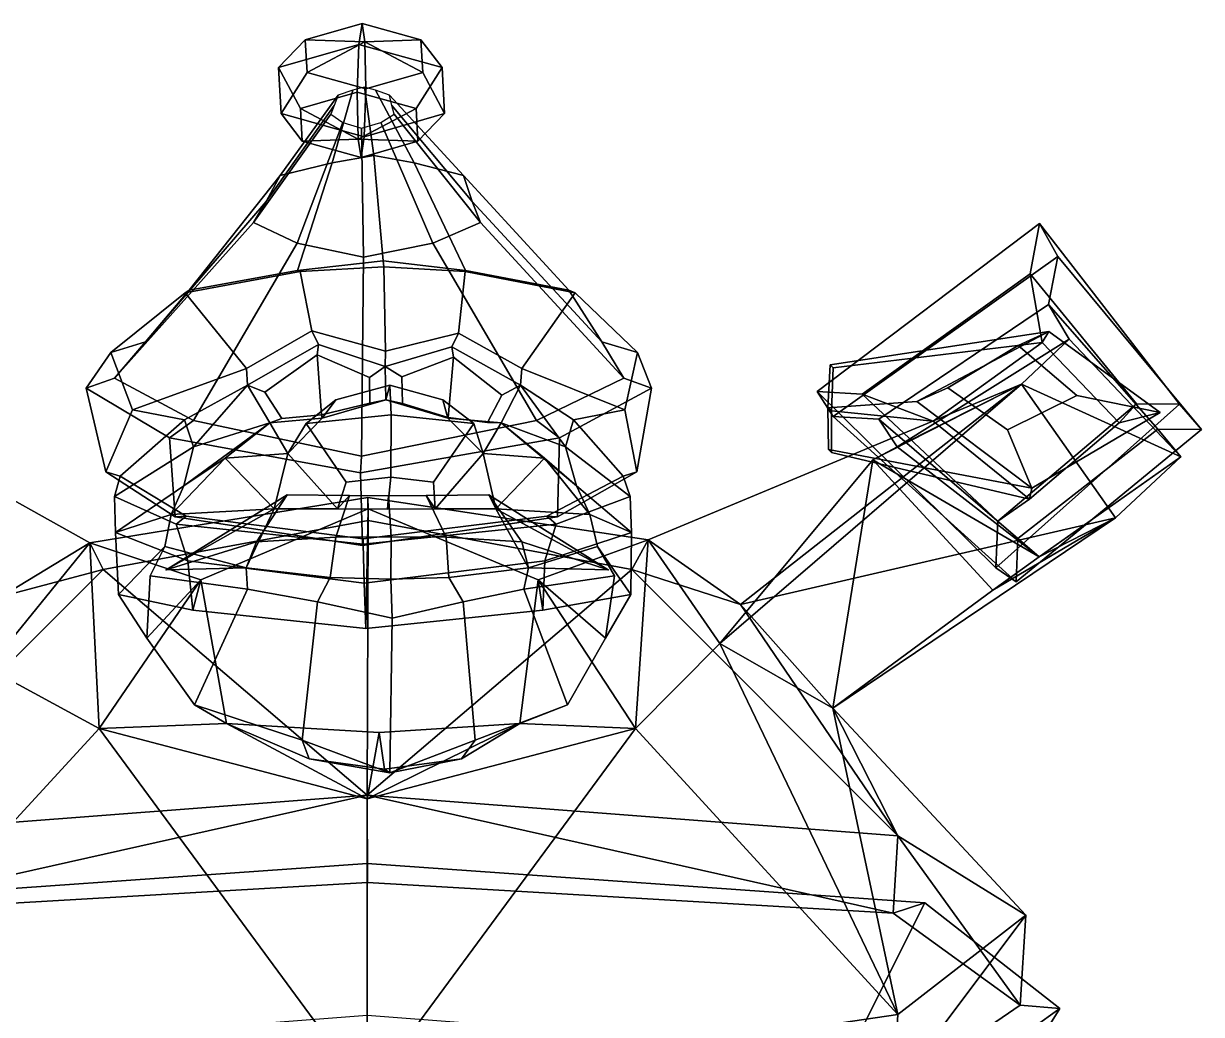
# Model space of a CAD drawing. Extents: x -248 to 216, y -153 to 248.
# Drawn here: x -92.4 to 216, y -11.3 to 248.3 of the extents above; entities that cross this region are included whole.
import ezdxf

# ---------------------------------------------------------------- set-up
doc = ezdxf.new("R2010")
doc.units = 0

msp = doc.modelspace()

# ---------------------------------------------------------------- linework, layer by layer
for p in [(-55.034641, 105.184998, 112.570885), (60.653629, 105.184998, 106.794411)]:
    msp.add_point(p)
for points in [[(-18.65233, 243.979919, -5.648064), (-3.757192, 248.256409, -11.255816), (-4.588819, 242.805359, -27.911287), (-25.653749, 236.757507, -19.980774)], [(-3.011329, 243.428833, 3.682006), (-3.757192, 248.256409, -11.255816), (-18.65233, 243.979919, -5.648064)], [(11.622506, 243.979919, -7.159726), (17.161324, 236.757507, -22.118589), (-4.588819, 242.805359, -27.911287), (-3.757192, 248.256409, -11.255816)], [(-3.011329, 243.428833, 3.682006), (11.622506, 243.979919, -7.159726), (-3.757192, 248.256409, -11.255816)], [(-24.968533, 224.661804, -6.257527), (-18.16781, 235.427002, 4.0557), (-18.65233, 243.979919, -5.648064), (-25.653749, 236.757507, -19.980774)], [(-18.16781, 235.427002, 4.0557), (-3.011329, 243.428833, 3.682006), (-18.65233, 243.979919, -5.648064)], [(12.107026, 235.427002, 2.544038), (11.622506, 243.979919, -7.159726), (-3.011329, 243.428833, 3.682006)], [(17.84654, 224.661804, -8.395343), (17.161324, 236.757507, -22.118589), (11.622506, 243.979919, -7.159726), (12.107026, 235.427002, 2.544038)], [(-19.914192, 225.992279, -30.92012), (-25.653749, 236.757507, -19.980774), (-4.588819, 242.805359, -27.911287), (-5.019054, 230.268768, -36.527874)], [(-2.78815, 231.150513, 8.151752), (-3.011329, 243.428833, 3.682006), (-18.16781, 235.427002, 4.0557)], [(10.360641, 225.992279, -32.431782), (-5.019054, 230.268768, -36.527874), (-4.588819, 242.805359, -27.911287), (17.161324, 236.757507, -22.118589)], [(-2.78815, 231.150513, 8.151752), (12.107026, 235.427002, 2.544038), (-3.011329, 243.428833, 3.682006)], [(-24.968533, 224.661804, -6.257527), (-25.653749, 236.757507, -19.980774), (-19.914192, 225.992279, -30.92012), (-19.429672, 217.439331, -21.216356)], [(-3.218387, 218.613953, -0.464853), (-2.78815, 231.150513, 8.151752), (-18.16781, 235.427002, 4.0557), (-24.968533, 224.661804, -6.257527)], [(-3.218387, 218.613953, -0.464853), (17.84654, 224.661804, -8.395343), (12.107026, 235.427002, 2.544038), (-2.78815, 231.150513, 8.151752)], [(17.84654, 224.661804, -8.395343), (10.84516, 217.439331, -22.72802), (10.360641, 225.992279, -32.431782), (17.161324, 236.757507, -22.118589)], [(-3.182616, 231.623138, 0.474568), (-6.236019, 230.842773, -0.482029), (-11.58142, 211.795654, 46.093571), (-0.675462, 213.733582, 49.528996)], [(-3.182616, 231.623138, 0.474568), (-0.675462, 213.733582, 49.528996), (9.834034, 211.795654, 45.024269), (-0.239692, 230.842773, -0.781434)], [(-10.046367, 229.505615, -2.192145), (-11.075573, 226.751465, -6.054876), (-28.870522, 201.635315, 26.090786), (-25.191431, 208.474915, 39.953423)], [(-6.236019, 230.842773, -0.482029), (-10.046367, 229.505615, -2.192145), (-25.191431, 208.474915, 39.953423), (-11.58142, 211.795654, 46.093571)], [(-4.795884, 217.990448, -32.058094), (-19.914192, 225.992279, -30.92012), (-5.019054, 230.268768, -36.527874)], [(-4.795884, 217.990448, -32.058094), (-5.019054, 230.268768, -36.527874), (10.360641, 225.992279, -32.431782)], [(-0.239692, 230.842773, -0.781434), (9.834034, 211.795654, 45.024269), (22.764704, 208.474915, 37.55891), (3.381351, 229.505585, -2.862609)], [(3.381351, 229.505585, -2.862609), (22.764704, 208.474915, 37.55891), (25.044575, 201.635284, 23.398735), (4.020654, 226.751465, -6.80865)], [(-11.075573, 226.751465, -6.054876), (-11.996612, 224.529846, -9.166183), (-32.162655, 196.118164, 14.924792), (-28.870522, 201.635315, 26.090786)], [(-19.429672, 217.439331, -21.216356), (-19.914192, 225.992279, -30.92012), (-4.795884, 217.990448, -32.058094)], [(10.84516, 217.439331, -22.72802), (-4.795884, 217.990448, -32.058094), (10.360641, 225.992279, -32.431782)], [(4.020654, 226.751465, -6.80865), (25.044575, 201.635284, 23.398735), (27.208048, 196.118164, 11.960334), (4.627184, 224.529846, -9.996232)], [(-11.996612, 224.529846, -9.166183), (-8.812331, 222.358154, -12.411497), (-20.792868, 190.725037, 3.281382), (-32.162655, 196.118164, 14.924792)], [(-3.218387, 218.613953, -0.464853), (-24.968533, 224.661804, -6.257527), (-19.429672, 217.439331, -21.216356), (-4.050012, 213.162903, -17.120306)], [(-8.812331, 222.358154, -12.411497), (-3.941998, 220.895111, -14.733924), (-3.400599, 187.091736, -5.048646), (-20.792868, 190.725037, 3.281382)], [(-3.218387, 218.613953, -0.464853), (-4.050012, 213.162903, -17.120306), (10.84516, 217.439331, -22.72802), (17.84654, 224.661804, -8.395343)], [(1.135458, 222.358154, -12.908203), (14.734953, 190.725037, 1.507431), (-3.400599, 187.091736, -5.048646), (-3.941998, 220.895111, -14.733924)], [(4.627184, 224.529846, -9.996232), (27.208048, 196.118164, 11.960334), (14.734953, 190.725037, 1.507431), (1.135458, 222.358154, -12.908203)], [(-4.050012, 213.162903, -17.120306), (-19.429672, 217.439331, -21.216356), (-4.795884, 217.990448, -32.058094)], [(-4.050012, 213.162903, -17.120306), (-4.795884, 217.990448, -32.058094), (10.84516, 217.439331, -22.72802)], [(1.721764, 186.082306, 96.914146), (-0.675462, 213.733582, 49.528996), (-11.58142, 211.795654, 46.093571), (-20.682777, 183.585815, 90.12793)], [(1.721764, 186.082306, 96.914146), (23.33886, 183.585815, 87.929863), (9.834034, 211.795654, 45.024269), (-0.675462, 213.733582, 49.528996)], [(-49.006908, 178.417419, 78.05838), (-20.682777, 183.585815, 90.12793), (-11.58142, 211.795654, 46.093571), (-25.191431, 208.474915, 39.953423)], [(50.319817, 178.417419, 73.098862), (22.764704, 208.474915, 37.55891), (9.834034, 211.795654, 45.024269), (23.33886, 183.585815, 87.929863)], [(-60.464725, 164.87204, 50.484295), (-49.006908, 178.417419, 78.05838), (-25.191431, 208.474915, 39.953423), (-28.870522, 201.635315, 26.090786)], [(58.973869, 164.87204, 44.520565), (25.044575, 201.635284, 23.398735), (22.764704, 208.474915, 37.55891), (50.319817, 178.417419, 73.098862)], [(-68.634186, 155.344666, 26.893692), (-60.464725, 164.87204, 50.484295), (-28.870522, 201.635315, 26.090786), (-32.162655, 196.118164, 14.924792)], [(64.752731, 155.344666, 20.233505), (27.208048, 196.118164, 11.960334), (25.044575, 201.635284, 23.398735), (58.973869, 164.87204, 44.520565)], [(-47.895607, 144.305908, 4.789124), (-68.634186, 155.344666, 26.893692), (-32.162655, 196.118164, 14.924792), (-20.792868, 190.725037, 3.281382)], [(41.915363, 144.305908, 0.304742), (14.734953, 190.725037, 1.507431), (27.208048, 196.118164, 11.960334), (64.752731, 155.344666, 20.233505)], [(119.569939, 145.354004, 115.061157), (115.392982, 151.875702, 147.268021), (173.568832, 195.923645, 146.33783), (178.360764, 187.22522, 115.502151)], [(115.392982, 151.875702, 147.268021), (127.142891, 151.174957, 149.255447), (171.125229, 182.745239, 148.714935), (173.568832, 195.923645, 146.33783)], [(210.265244, 148.534515, 162.830032), (173.568832, 195.923645, 146.33783), (171.125229, 182.745239, 148.714935), (199.015808, 148.643738, 161.044861)], [(210.265244, 148.534515, 162.830032), (215.992264, 141.958252, 130.877426), (178.360764, 187.22522, 115.502151), (173.568832, 195.923645, 146.33783)], [(-3.959557, 134.994751, -16.868446), (-47.895607, 144.305908, 4.789124), (-20.792868, 190.725037, 3.281382), (-3.400599, 187.091736, -5.048646)], [(-3.959557, 134.994751, -16.868446), (-3.400599, 187.091736, -5.048646), (14.734953, 190.725037, 1.507431), (41.915363, 144.305908, 0.304742)], [(1.946102, 184.529694, 101.407082), (1.721764, 186.082306, 96.914146), (-20.682777, 183.585815, 90.12793), (-19.966455, 183.280029, 95.794235)], [(1.946102, 184.529694, 101.407082), (23.190546, 183.280029, 93.639351), (23.33886, 183.585815, 87.929863), (1.721764, 186.082306, 96.914146)], [(119.569939, 145.354004, 115.061157), (178.360764, 187.22522, 115.502151), (175.948547, 174.650024, 117.757843), (131.523483, 144.601868, 117.091278)], [(215.992264, 141.958252, 130.877426), (204.570694, 142.029297, 129.073303), (175.948547, 174.650024, 117.757843), (178.360764, 187.22522, 115.502151)], [(-19.966455, 183.280029, 95.794235), (-20.682777, 183.585815, 90.12793), (-49.006908, 178.417419, 78.05838), (-50.116402, 177.69043, 83.582756)], [(-16.913944, 167.752258, 104.294678), (-19.966455, 183.280029, 95.794235), (-50.116402, 177.69043, 83.582756), (-34.046852, 157.899414, 94.828857)], [(2.349427, 162.449219, 109.484711), (1.946102, 184.529694, 101.407082), (-19.966455, 183.280029, 95.794235), (-16.913944, 167.752258, 104.294678)], [(2.349427, 162.449219, 109.484711), (21.460606, 167.13855, 102.610527), (23.190546, 183.280029, 93.639351), (1.946102, 184.529694, 101.407082)], [(21.460606, 167.13855, 102.610527), (38.07473, 157.899414, 91.227737), (51.974102, 177.69043, 78.485245), (23.190546, 183.280029, 93.639351)], [(23.190546, 183.280029, 93.639351), (51.974102, 177.69043, 78.485245), (50.319817, 178.417419, 73.098862), (23.33886, 183.585815, 87.929863)], [(145.72525, 144.113831, 144.538055), (174.295105, 164.73584, 143.802063), (171.125229, 182.745239, 148.714935), (127.142891, 151.174957, 149.255447)], [(194.445724, 143.664032, 147.743134), (199.015808, 148.643738, 161.044861), (171.125229, 182.745239, 148.714935), (174.295105, 164.73584, 143.802063)], [(-50.116402, 177.69043, 83.582756), (-49.006908, 178.417419, 78.05838), (-60.464725, 164.87204, 50.484295), (-69.580849, 162.094635, 53.241123)], [(-34.046852, 157.899414, 94.828857), (-50.116402, 177.69043, 83.582756), (-69.580849, 162.094635, 53.241123), (-63.847668, 147.12735, 77.681458)], [(38.07473, 157.899414, 91.227737), (65.049217, 147.127319, 71.245468), (68.319267, 162.094604, 46.355587), (51.974102, 177.69043, 78.485245)], [(51.974102, 177.69043, 78.485245), (68.319267, 162.094604, 46.355587), (58.973869, 164.87204, 44.520565), (50.319817, 178.417419, 73.098862)], [(181.337753, 165.605042, 83.168961), (136.300873, 137.433289, 82.013573), (131.523483, 144.601868, 117.091278), (175.948547, 174.650024, 117.757843)], [(204.570694, 142.029297, 129.073303), (210.628769, 134.815613, 94.205666), (181.337753, 165.605042, 83.168961), (175.948547, 174.650024, 117.757843)], [(-101.800941, 79.448212, 38.477985), (-75.032654, 112.289795, -13.945045), (-174.373505, 167.76059, 10.148695)], [(-98.221161, 98.157379, -43.940212), (-174.373505, 167.76059, 10.148695), (-75.032654, 112.289795, -13.945045)], [(-16.913944, 167.752258, 104.294678), (-34.046852, 157.899414, 94.828857), (-33.752857, 153.579254, 94.179901), (-15.181402, 164.189514, 103.960419)], [(2.349427, 162.449219, 109.484711), (-16.913944, 167.752258, 104.294678), (-15.181402, 164.189514, 103.960419), (2.242991, 158.464294, 107.353058)], [(2.349427, 162.449219, 109.484711), (2.242991, 158.464294, 107.353058), (19.702133, 163.567383, 102.42556), (21.460606, 167.13855, 102.610527)], [(21.460606, 167.13855, 102.610527), (19.702133, 163.567383, 102.42556), (37.717545, 153.579254, 90.61129), (38.07473, 157.899414, 91.227737)], [(118.182205, 147.590759, 191.070282), (141.492569, 149.303162, 192.027634), (176.024368, 167.565857, 176.97023), (118.792206, 158.846619, 189.578964)], [(118.792206, 158.846619, 189.578964), (176.024368, 167.565857, 176.97023), (174.295105, 164.73584, 143.802063), (119.594322, 158.071533, 176.686417)], [(149.593353, 152.850098, 246.09021), (168.013702, 163.922943, 245.478241), (176.024368, 167.565857, 176.97023), (141.492569, 149.303162, 192.027634)], [(183.409943, 150.812775, 237.315262), (205.198013, 146.414825, 181.552353), (176.024368, 167.565857, 176.97023), (168.013702, 163.922943, 245.478241)], [(205.198013, 146.414825, 181.552353), (194.445724, 143.664032, 147.743134), (174.295105, 164.73584, 143.802063), (176.024368, 167.565857, 176.97023)], [(-69.580849, 162.094635, 53.241123), (-60.464725, 164.87204, 50.484295), (-68.634186, 155.344666, 26.893692), (-75.974197, 152.743439, 26.268158)], [(-15.576058, 161.498901, 101.837166), (-15.181402, 164.189514, 103.960419), (-33.752857, 153.579254, 94.179901), (-29.269402, 151.687531, 94.179352)], [(-15.576058, 161.498901, 101.837166), (-1.874161, 155.580383, 104.95993), (2.242991, 158.464294, 107.353058), (-15.181402, 164.189514, 103.960419)], [(20.146868, 160.893036, 100.012772), (19.702133, 163.567383, 102.42556), (2.242991, 158.464294, 107.353058), (6.613365, 155.734009, 104.697937)], [(20.146868, 160.893036, 100.012772), (32.857651, 150.927551, 88.389587), (37.717545, 153.579254, 90.61129), (19.702133, 163.567383, 102.42556)], [(68.319267, 162.094604, 46.355587), (71.993919, 152.743439, 18.87991), (64.752731, 155.344666, 20.233505), (58.973869, 164.87204, 44.520565)], [(119.109657, 146.813416, 178.167343), (119.594322, 158.071533, 176.686417), (174.295105, 164.73584, 143.802063), (145.72525, 144.113831, 144.538055)], [(136.300873, 137.433289, 82.013573), (181.337753, 165.605042, 83.168961), (168.885803, 153.813507, 33.211479)], [(165.240387, 141.86084, 249.02124), (183.409943, 150.812775, 237.315262), (168.013702, 163.922943, 245.478241), (149.593353, 152.850098, 246.09021)], [(210.628769, 134.815613, 94.205666), (168.885803, 153.813507, 33.211479), (181.337753, 165.605042, 83.168961)], [(-63.847668, 147.12735, 77.681458), (-69.580849, 162.094635, 53.241123), (-75.974197, 152.743439, 26.268158), (-70.865768, 130.820404, 39.262238)], [(-14.431154, 145.806458, 104.6819), (-15.576058, 161.498901, 101.837166), (-29.269402, 151.687531, 94.179352), (-24.822393, 144.795288, 99.562035)], [(-1.874161, 155.580383, 104.95993), (-15.576058, 161.498901, 101.837166), (-14.431154, 145.806458, 104.6819), (-1.716667, 148.819519, 108.114136)], [(6.613365, 155.734009, 104.697937), (6.786126, 148.741089, 108.157906), (18.802748, 145.1185, 102.505577), (20.146868, 160.893036, 100.012772)], [(18.802748, 145.1185, 102.505577), (29.094307, 143.748169, 95.069496), (32.857651, 150.927551, 88.389587), (20.146868, 160.893036, 100.012772)], [(65.049217, 147.127319, 71.245468), (68.205292, 130.820404, 32.318233), (71.993919, 152.743439, 18.87991), (68.319267, 162.094604, 46.355587)], [(-50.247318, 144.48645, 78.375999), (-33.752857, 153.579254, 94.179901), (-34.046852, 157.899414, 94.828857), (-63.847668, 147.12735, 77.681458)], [(-1.716667, 148.819519, 108.114136), (2.443564, 149.719208, 111.370041), (2.242991, 158.464294, 107.353058), (-1.874161, 155.580383, 104.95993)], [(6.786126, 148.741089, 108.157906), (6.613365, 155.734009, 104.697937), (2.242991, 158.464294, 107.353058), (2.443564, 149.719208, 111.370041)], [(51.58569, 144.48645, 73.291344), (65.049217, 147.127319, 71.245468), (38.07473, 157.899414, 91.227737), (37.717545, 153.579254, 90.61129)], [(118.182205, 147.590759, 191.070282), (118.792206, 158.846619, 189.578964), (119.594322, 158.071533, 176.686417), (119.109657, 146.813416, 178.167343)], [(-75.974197, 152.743439, 26.268158), (-68.634186, 155.344666, 26.893692), (-47.895607, 144.305908, 4.789124), (-54.18568, 139.759338, 2.284633)], [(71.993919, 152.743439, 18.87991), (47.924671, 139.759338, -2.813874), (41.915363, 144.305908, 0.304742), (64.752731, 155.344666, 20.233505)], [(-70.865768, 130.820404, 39.262238), (-75.974197, 152.743439, 26.268158), (-54.18568, 139.759338, 2.284633), (-52.720493, 119.100647, 11.63374)], [(-47.917725, 137.37384, 80.975571), (-33.752857, 153.579254, 94.179901), (-50.247318, 144.48645, 78.375999)], [(-27.902824, 143.713196, 101.23642), (-33.752857, 153.579254, 94.179901), (-47.917725, 137.37384, 80.975571)], [(-24.822393, 144.795288, 99.562035), (-29.269402, 151.687531, 94.179352), (-33.752857, 153.579254, 94.179901), (-27.902824, 143.713196, 101.23642)], [(3.873844, 145.817993, 134.244675), (3.509177, 153.547211, 126.941307), (-10.674908, 149.695068, 124.769478), (-18.376703, 143.481873, 128.553635)], [(3.509177, 153.547211, 126.941307), (2.443564, 149.719208, 111.370041), (-14.251379, 144.863312, 107.547775), (-10.674908, 149.695068, 124.769478)], [(3.509177, 153.547211, 126.941307), (17.406364, 149.695068, 123.36734), (18.674713, 144.863312, 105.903732), (2.443564, 149.719208, 111.370041)], [(3.873844, 145.817993, 134.244675), (25.446808, 143.481873, 126.365463), (17.406364, 149.695068, 123.36734), (3.509177, 153.547211, 126.941307)], [(29.094307, 143.748169, 95.069496), (32.599541, 143.713196, 98.215454), (37.717545, 153.579254, 90.61129), (32.857651, 150.927551, 88.389587)], [(32.599541, 143.713196, 98.215454), (49.52663, 137.37384, 76.110039), (37.717545, 153.579254, 90.61129)], [(49.52663, 137.37384, 76.110039), (51.58569, 144.48645, 73.291344), (37.717545, 153.579254, 90.61129)], [(68.205292, 130.820404, 32.318233), (47.398079, 119.100616, 6.634686), (47.924671, 139.759338, -2.813874), (71.993919, 152.743439, 18.87991)], [(89.906952, 85.876648, 38.852001), (168.885803, 153.813507, 33.211479), (71.168365, 113.050354, -16.09362)], [(95.315353, 96.122086, -42.155575), (71.168365, 113.050354, -16.09362), (168.885803, 153.813507, 33.211479)], [(89.906952, 85.876648, 38.852001), (129.914886, 134.02713, 63.103935), (168.885803, 153.813507, 33.211479)], [(95.315353, 96.122086, -42.155575), (168.885803, 153.813507, 33.211479), (193.506927, 118.832001, 24.876986)], [(167.497452, 102.0802, 131.631912), (162.167343, 105.740387, 165.185562), (115.392982, 151.875702, 147.268021), (119.569939, 145.354004, 115.061157)], [(162.167343, 105.740387, 165.185562), (162.660324, 117.968018, 162.702011), (127.142891, 151.174957, 149.255447), (115.392982, 151.875702, 147.268021)], [(171.008209, 123.723083, 148.859634), (145.72525, 144.113831, 144.538055), (127.142891, 151.174957, 149.255447), (162.660324, 117.968018, 162.702011)], [(136.300873, 137.433289, 82.013573), (168.885803, 153.813507, 33.211479), (129.914886, 134.02713, 63.103935)], [(165.240387, 141.86084, 249.02124), (149.593353, 152.850098, 246.09021), (141.492569, 149.303162, 192.027634), (171.602646, 126.572296, 182.054398)], [(210.628769, 134.815613, 94.205666), (193.506927, 118.832001, 24.876986), (168.885803, 153.813507, 33.211479)], [(-18.376703, 143.481873, 128.553635), (-10.674908, 149.695068, 124.769478), (-14.251379, 144.863312, 107.547775), (-23.18186, 135.621704, 110.875839)], [(-14.431154, 145.806458, 104.6819), (-14.251379, 144.863312, 107.547775), (2.443564, 149.719208, 111.370041), (-1.716667, 148.819519, 108.114136)], [(18.802748, 145.1185, 102.505577), (6.786126, 148.741089, 108.157906), (2.443564, 149.719208, 111.370041), (18.674713, 144.863312, 105.903732)], [(25.446808, 143.481873, 126.365463), (27.8923, 135.621704, 108.325638), (18.674713, 144.863312, 105.903732), (17.406364, 149.695068, 123.36734)], [(118.351059, 136.717621, 192.61525), (171.602646, 126.572296, 182.054398), (141.492569, 149.303162, 192.027634), (118.182205, 147.590759, 191.070282)], [(162.167343, 105.740387, 165.185562), (210.265244, 148.534515, 162.830032), (199.015808, 148.643738, 161.044861), (162.660324, 117.968018, 162.702011)], [(167.497452, 102.0802, 131.631912), (215.992264, 141.958252, 130.877426), (210.265244, 148.534515, 162.830032), (162.167343, 105.740387, 165.185562)], [(171.008209, 123.723083, 148.859634), (162.660324, 117.968018, 162.702011), (199.015808, 148.643738, 161.044861), (194.445724, 143.664032, 147.743134)], [(165.240387, 141.86084, 249.02124), (171.602646, 126.572296, 182.054398), (205.198013, 146.414825, 181.552353), (183.409943, 150.812775, 237.315262)], [(-63.847668, 147.12735, 77.681458), (-70.865768, 130.820404, 39.262238), (-67.109703, 129.74292, 40.66589), (-50.247318, 144.48645, 78.375999)], [(-14.431154, 145.806458, 104.6819), (-24.822393, 144.795288, 99.562035), (-27.902824, 143.713196, 101.23642), (-14.251379, 144.863312, 107.547775)], [(3.782042, 129.492554, 132.406113), (3.873844, 145.817993, 134.244675), (-18.376703, 143.481873, 128.553635), (-7.929898, 128.115112, 127.30854)], [(3.782042, 129.492554, 132.406113), (14.927937, 128.115112, 126.167221), (25.446808, 143.481873, 126.365463), (3.873844, 145.817993, 134.244675)], [(18.802748, 145.1185, 102.505577), (18.674713, 144.863312, 105.903732), (32.599541, 143.713196, 98.215454), (29.094307, 143.748169, 95.069496)], [(65.049217, 147.127319, 71.245468), (51.58569, 144.48645, 73.291344), (64.607742, 129.74292, 34.089062), (68.205292, 130.820404, 32.318233)], [(118.351059, 136.717621, 192.61525), (118.182205, 147.590759, 191.070282), (119.109657, 146.813416, 178.167343), (119.167053, 135.940063, 179.68396)], [(119.167053, 135.940063, 179.68396), (119.109657, 146.813416, 178.167343), (145.72525, 144.113831, 144.538055), (171.008209, 123.723083, 148.859634)], [(167.497452, 102.0802, 131.631912), (119.569939, 145.354004, 115.061157), (131.523483, 144.601868, 117.091278), (167.939545, 113.401428, 129.330215)], [(171.602646, 126.572296, 182.054398), (171.008209, 123.723083, 148.859634), (194.445724, 143.664032, 147.743134), (205.198013, 146.414825, 181.552353)], [(-50.247318, 144.48645, 78.375999), (-67.109703, 129.74292, 40.66589), (-68.6315, 124.420593, 43.78529), (-47.917725, 137.37384, 80.975571)], [(-54.18568, 139.759338, 2.284633), (-47.895607, 144.305908, 4.789124), (-3.959557, 134.994751, -16.868446), (-4.146312, 130.568909, -20.608686)], [(-50.479599, 127.195801, 84.198318), (-27.902824, 143.713196, 101.23642), (-47.917725, 137.37384, 80.975571)], [(-39.615578, 134.470093, 108.512817), (-27.902824, 143.713196, 101.23642), (-50.479599, 127.195801, 84.198318)], [(-39.615578, 134.470093, 108.512817), (-23.18186, 135.621704, 110.875839), (-27.902824, 143.713196, 101.23642)], [(-23.18186, 135.621704, 110.875839), (-14.251379, 144.863312, 107.547775), (-27.902824, 143.713196, 101.23642)], [(-7.929898, 128.115112, 127.30854), (-18.376703, 143.481873, 128.553635), (-23.18186, 135.621704, 110.875839), (-10.182205, 121.167938, 114.581841)], [(47.924671, 139.759338, -2.813874), (-4.146312, 130.568909, -20.608686), (-3.959557, 134.994751, -16.868446), (41.915363, 144.305908, 0.304742)], [(14.927937, 128.115112, 126.167221), (15.326472, 121.167938, 113.308159), (27.8923, 135.621704, 108.325638), (25.446808, 143.481873, 126.365463)], [(27.8923, 135.621704, 108.325638), (32.599541, 143.713196, 98.215454), (18.674713, 144.863312, 105.903732)], [(44.008888, 134.470093, 104.337341), (32.599541, 143.713196, 98.215454), (27.8923, 135.621704, 108.325638)], [(44.008888, 134.470093, 104.337341), (52.396805, 127.195801, 79.061562), (32.599541, 143.713196, 98.215454)], [(52.396805, 127.195801, 79.061562), (49.52663, 137.37384, 76.110039), (32.599541, 143.713196, 98.215454)], [(51.58569, 144.48645, 73.291344), (49.52663, 137.37384, 76.110039), (66.432701, 124.420593, 37.041355), (64.607742, 129.74292, 34.089062)], [(136.300873, 137.433289, 82.013573), (173.544983, 108.552643, 93.8964), (167.939545, 113.401428, 129.330215), (131.523483, 144.601868, 117.091278)], [(167.497452, 102.0802, 131.631912), (167.939545, 113.401428, 129.330215), (204.570694, 142.029297, 129.073303), (215.992264, 141.958252, 130.877426)], [(173.544983, 108.552643, 93.8964), (210.628769, 134.815613, 94.205666), (204.570694, 142.029297, 129.073303), (167.939545, 113.401428, 129.330215)], [(-52.720493, 119.100647, 11.63374), (-54.18568, 139.759338, 2.284633), (-4.146312, 130.568909, -20.608686), (-3.6928, 111.597504, -11.525949)], [(47.398079, 119.100616, 6.634686), (-3.6928, 111.597504, -11.525949), (-4.146312, 130.568909, -20.608686), (47.924671, 139.759338, -2.813874)], [(-47.917725, 137.37384, 80.975571), (-68.6315, 124.420593, 43.78529), (-68.37719, 114.962585, 49.36488), (-50.479599, 127.195801, 84.198318)], [(49.52663, 137.37384, 76.110039), (52.396805, 127.195801, 79.061562), (66.735466, 114.962585, 42.618523), (66.432701, 124.420593, 37.041355)], [(118.351059, 136.717621, 192.61525), (119.167053, 135.940063, 179.68396), (171.008209, 123.723083, 148.859634), (171.602646, 126.572296, 182.054398)], [(173.544983, 108.552643, 93.8964), (136.300873, 137.433289, 82.013573), (129.914886, 134.02713, 63.103935)], [(-53.801609, 119.644012, 86.139755), (-39.615578, 134.470093, 108.512817), (-50.479599, 127.195801, 84.198318)], [(-26.796812, 121.183929, 108.492805), (-39.615578, 134.470093, 108.512817), (-53.801609, 119.644012, 86.139755)], [(-26.796812, 121.183929, 108.492805), (-23.18186, 135.621704, 110.875839), (-39.615578, 134.470093, 108.512817)], [(-10.182205, 121.167938, 114.581841), (-23.18186, 135.621704, 110.875839), (-26.796812, 121.183929, 108.492805)], [(15.326472, 121.167938, 113.308159), (31.251886, 121.183929, 105.594353), (27.8923, 135.621704, 108.325638)], [(31.251886, 121.183929, 105.594353), (44.008888, 134.470093, 104.337341), (27.8923, 135.621704, 108.325638)], [(31.251886, 121.183929, 105.594353), (55.895683, 119.644012, 80.662422), (44.008888, 134.470093, 104.337341)], [(55.895683, 119.644012, 80.662422), (52.396805, 127.195801, 79.061562), (44.008888, 134.470093, 104.337341)], [(119.522766, 68.915512, 4.003054), (129.914886, 134.02713, 63.103935), (89.906952, 85.876648, 38.852001)], [(161.390839, 99.879669, 50.099537), (129.914886, 134.02713, 63.103935), (119.522766, 68.915512, 4.003054)], [(173.544983, 108.552643, 93.8964), (129.914886, 134.02713, 63.103935), (161.390839, 99.879669, 50.099537)], [(173.544983, 108.552643, 93.8964), (193.506927, 118.832001, 24.876986), (210.628769, 134.815613, 94.205666)], [(-70.865768, 130.820404, 39.262238), (-52.720493, 119.100647, 11.63374), (-49.801857, 119.203247, 12.332151), (-67.109703, 129.74292, 40.66589)], [(-68.6315, 124.420593, 43.78529), (-67.109703, 129.74292, 40.66589), (-49.801857, 119.203247, 12.332151), (-52.475014, 117.123016, 10.436233)], [(68.205292, 130.820404, 32.318233), (64.607742, 129.74292, 34.089062), (44.56353, 119.203247, 7.620361), (47.398079, 119.100616, 6.634686)], [(66.432701, 124.420593, 37.041355), (47.034523, 117.123016, 5.467588), (44.56353, 119.203247, 7.620361), (64.607742, 129.74292, 34.089062)], [(-50.479599, 127.195801, 84.198318), (-68.37719, 114.962585, 49.36488), (-53.801609, 119.644012, 86.139755)], [(3.782042, 129.492554, 132.406113), (-7.929898, 128.115112, 127.30854), (-10.182205, 121.167938, 114.581841), (2.919662, 121.028442, 120.905121)], [(3.782042, 129.492554, 132.406113), (2.919662, 121.028442, 120.905121), (15.326472, 121.167938, 113.308159), (14.927937, 128.115112, 126.167221)], [(52.396805, 127.195801, 79.061562), (55.895683, 119.644012, 80.662422), (66.735466, 114.962585, 42.618523)], [(-2.249918, 124.089478, -16.433134), (-2.224, 118.126221, -66.393799), (-71.524193, 105.274628, -60.858242), (-75.032654, 112.289795, -13.945045)], [(-2.249918, 124.089478, -16.433134), (-75.032654, 112.289795, -13.945045), (-45.968136, 102.530502, 25.683016), (-2.213839, 121.14856, 0.553745)], [(-68.37719, 114.962585, 49.36488), (-68.6315, 124.420593, 43.78529), (-52.475014, 117.123016, 10.436233), (-49.355629, 107.575226, 11.612083)], [(-31.386328, 112.487305, 130.717804), (-23.406931, 124.852112, 123.540771), (-55.034641, 105.184998, 112.570885)], [(-23.406931, 124.852112, 123.540771), (-26.796812, 121.183929, 108.492805), (-55.034641, 105.184998, 112.570885)], [(-7.049358, 124.689209, 122.913528), (-23.406931, 124.852112, 123.540771), (-31.386328, 112.487305, 130.717804), (-10.641538, 113.744141, 139.429001)], [(-23.406931, 124.852112, 123.540771), (-7.049358, 124.689209, 122.913528), (-10.182205, 121.167938, 114.581841), (-26.796812, 121.183929, 108.492805)], [(-10.641538, 113.744141, 139.429001), (3.847231, 113.819641, 139.482025), (3.157752, 124.53183, 125.673462), (-7.049358, 124.689209, 122.913528)], [(3.157752, 124.53183, 125.673462), (2.919662, 121.028442, 120.905121), (-10.182205, 121.167938, 114.581841), (-7.049358, 124.689209, 122.913528)], [(-2.249918, 124.089478, -16.433134), (71.168365, 113.050354, -16.09362), (66.8759, 105.274628, -60.858238), (-2.224, 118.126221, -66.393799)], [(-2.213839, 121.14856, 0.553745), (42.321827, 102.530502, 24.13579), (71.168365, 113.050354, -16.09362), (-2.249918, 124.089478, -16.433134)], [(3.157752, 124.53183, 125.673462), (13.039165, 124.689209, 121.910484), (15.326472, 121.167938, 113.308159), (2.919662, 121.028442, 120.905121)], [(18.258652, 113.744141, 137.985977), (13.039165, 124.689209, 121.910484), (3.157752, 124.53183, 125.673462), (3.847231, 113.819641, 139.482025)], [(13.039165, 124.689209, 121.910484), (18.258652, 113.744141, 137.985977), (38.032501, 112.487305, 127.251625), (29.377859, 124.852112, 120.905151)], [(29.377859, 124.852112, 120.905151), (31.251886, 121.183929, 105.594353), (15.326472, 121.167938, 113.308159), (13.039165, 124.689209, 121.910484)], [(38.032501, 112.487305, 127.251625), (60.653629, 105.184998, 106.794411), (29.377859, 124.852112, 120.905151)], [(29.377859, 124.852112, 120.905151), (60.653629, 105.184998, 106.794411), (31.251886, 121.183929, 105.594353)], [(66.735466, 114.962585, 42.618523), (44.047787, 107.575226, 6.948325), (47.034523, 117.123016, 5.467588), (66.432701, 124.420593, 37.041355)], [(-55.442966, 111.25528, 89.127686), (-34.086994, 105.685913, 121.228104), (-26.796812, 121.183929, 108.492805), (-53.801609, 119.644012, 86.139755)], [(-55.034641, 105.184998, 112.570885), (-26.796812, 121.183929, 108.492805), (-34.086994, 105.685913, 121.228104)], [(-45.968136, 102.530502, 25.683016), (-48.097301, 94.660492, 19.109934), (-2.818515, 89.790039, 5.983792), (-2.213839, 121.14856, 0.553745)], [(42.321827, 102.530502, 24.13579), (-2.213839, 121.14856, 0.553745), (-2.818515, 89.790039, 5.983792), (43.54261, 94.660492, 14.534229)], [(57.826519, 111.255249, 83.471985), (55.895683, 119.644012, 80.662422), (31.251886, 121.183929, 105.594353), (39.774422, 105.685913, 117.540108)], [(60.653629, 105.184998, 106.794411), (39.774422, 105.685913, 117.540108), (31.251886, 121.183929, 105.594353)], [(-2.483209, 46.20575, -113.864861), (-71.524193, 105.274628, -60.858242), (-2.224, 118.126221, -66.393799)], [(-55.442966, 111.25528, 89.127686), (-53.801609, 119.644012, 86.139755), (-68.37719, 114.962585, 49.36488), (-67.552971, 98.76355, 56.12706)], [(-52.720493, 119.100647, 11.63374), (-3.6928, 111.597504, -11.525949), (-3.526442, 113.316833, -8.194223), (-49.801857, 119.203247, 12.332151)], [(-52.475014, 117.123016, 10.436233), (-49.801857, 119.203247, 12.332151), (-3.526442, 113.316833, -8.194223), (-3.516644, 111.932434, -7.997978)], [(47.398079, 119.100616, 6.634686), (44.56353, 119.203247, 7.620361), (-3.526442, 113.316833, -8.194223), (-3.6928, 111.597504, -11.525949)], [(47.034523, 117.123016, 5.467588), (-3.516644, 111.932434, -7.997978), (-3.526442, 113.316833, -8.194223), (44.56353, 119.203247, 7.620361)], [(-2.483209, 46.20575, -113.864861), (-2.224, 118.126221, -66.393799), (66.8759, 105.274628, -60.858238)], [(57.826519, 111.255249, 83.471985), (66.588959, 98.76355, 49.429173), (66.735466, 114.962585, 42.618523), (55.895683, 119.644012, 80.662422)], [(119.522766, 68.915512, 4.003054), (95.315353, 96.122086, -42.155575), (193.506927, 118.832001, 24.876986)], [(161.390839, 99.879669, 50.099537), (119.522766, 68.915512, 4.003054), (193.506927, 118.832001, 24.876986)], [(173.544983, 108.552643, 93.8964), (161.390839, 99.879669, 50.099537), (193.506927, 118.832001, 24.876986)], [(-67.552971, 98.76355, 56.12706), (-68.37719, 114.962585, 49.36488), (-49.355629, 107.575226, 11.612083), (-48.097301, 94.660492, 19.109934)], [(-49.355629, 107.575226, 11.612083), (-52.475014, 117.123016, 10.436233), (-3.516644, 111.932434, -7.997978), (-3.267717, 101.701981, -3.012622)], [(44.047787, 107.575226, 6.948325), (-3.267717, 101.701981, -3.012622), (-3.516644, 111.932434, -7.997978), (47.034523, 117.123016, 5.467588)], [(66.588959, 98.76355, 49.429173), (43.54261, 94.660492, 14.534229), (44.047787, 107.575226, 6.948325), (66.735466, 114.962585, 42.618523)], [(-101.800941, 79.448212, 38.477985), (-72.573097, 63.591476, 50.03257), (-75.032654, 112.289795, -13.945045)], [(-98.221161, 98.157379, -43.940212), (-75.032654, 112.289795, -13.945045), (-71.524193, 105.274628, -60.858242)], [(-75.032654, 112.289795, -13.945045), (-72.573097, 63.591476, 50.03257), (-45.968136, 102.530502, 25.683016)], [(-60.090721, 87.320526, 64.245384), (-59.277378, 103.631317, 95.482857), (-55.442966, 111.25528, 89.127686), (-67.552971, 98.76355, 56.12706)], [(-55.442966, 111.25528, 89.127686), (-59.277378, 103.631317, 95.482857), (-33.763733, 100.12738, 112.445351), (-34.086994, 105.685913, 121.228104)], [(-34.086994, 105.685913, 121.228104), (-31.386328, 112.487305, 130.717804), (-55.034641, 105.184998, 112.570885)], [(-10.641538, 113.744141, 139.429001), (-31.386328, 112.487305, 130.717804), (-34.086994, 105.685913, 121.228104), (-12.16438, 103.182938, 131.299088)], [(3.847231, 113.819641, 139.482025), (-10.641538, 113.744141, 139.429001), (-12.16438, 103.182938, 131.299088), (3.725894, 102.752136, 137.051971)], [(3.847231, 113.819641, 139.482025), (3.725894, 102.752136, 137.051971), (18.964064, 103.182922, 129.744797), (18.258652, 113.744141, 137.985977)], [(18.258652, 113.744141, 137.985977), (18.964064, 103.182922, 129.744797), (39.774422, 105.685913, 117.540108), (38.032501, 112.487305, 127.251625)], [(39.774422, 105.685913, 117.540108), (60.653629, 105.184998, 106.794411), (38.032501, 112.487305, 127.251625)], [(57.826519, 111.255249, 83.471985), (39.774422, 105.685913, 117.540108), (38.577877, 100.12738, 108.833237), (62.274925, 103.631317, 89.413589)], [(71.168365, 113.050354, -16.09362), (42.321827, 102.530502, 24.13579), (67.856644, 63.591476, 50.032574)], [(59.972515, 87.320526, 58.250469), (66.588959, 98.76355, 49.429173), (57.826519, 111.255249, 83.471985), (62.274925, 103.631317, 89.413589)], [(95.315353, 96.122086, -42.155575), (66.8759, 105.274628, -60.858238), (71.168365, 113.050354, -16.09362)], [(89.906952, 85.876648, 38.852001), (71.168365, 113.050354, -16.09362), (67.856644, 63.591476, 50.032574)], [(-141.485916, 35.53363, -74.171196), (-71.524193, 105.274628, -60.858242), (-2.483209, 46.20575, -113.864861)], [(-141.485916, 35.53363, -74.171196), (-98.221161, 98.157379, -43.940212), (-71.524193, 105.274628, -60.858242)], [(-48.097301, 94.660492, 19.109934), (-49.355629, 107.575226, 11.612083), (-3.267717, 101.701981, -3.012622), (-2.818515, 89.790039, 5.983792)], [(-15.482533, 96.805374, 135.913284), (-12.16438, 103.182938, 131.299088), (-34.086994, 105.685913, 121.228104), (-33.763733, 100.12738, 112.445351)], [(43.54261, 94.660492, 14.534229), (-2.818515, 89.790039, 5.983792), (-3.267717, 101.701981, -3.012622), (44.047787, 107.575226, 6.948325)], [(136.519516, 35.533646, -74.171188), (-2.483209, 46.20575, -113.864861), (66.8759, 105.274628, -60.858238)], [(22.725349, 96.805374, 134.005508), (38.577877, 100.12738, 108.833237), (39.774422, 105.685913, 117.540108), (18.964064, 103.182922, 129.744797)], [(136.519516, 35.533646, -74.171188), (66.8759, 105.274628, -60.858238), (95.315353, 96.122086, -42.155575)], [(-72.573097, 63.591476, 50.03257), (-39.288738, 64.928055, 61.553551), (-45.968136, 102.530502, 25.683016)], [(-60.090721, 87.320526, 64.245384), (-67.552971, 98.76355, 56.12706), (-48.097301, 94.660492, 19.109934), (-45.968136, 102.530502, 25.683016)], [(-33.763733, 100.12738, 112.445351), (-59.277378, 103.631317, 95.482857), (-60.090721, 87.320526, 64.245384), (-47.667946, 69.846329, 87.97438)], [(-47.667946, 69.846329, 87.97438), (-60.090721, 87.320526, 64.245384), (-45.968136, 102.530502, 25.683016), (-39.288738, 64.928055, 61.553551)], [(4.061358, 92.521149, 143.770477), (3.725894, 102.752136, 137.051971), (-12.16438, 103.182938, 131.299088), (-15.482533, 96.805374, 135.913284)], [(4.061358, 92.521149, 143.770477), (22.725349, 96.805374, 134.005508), (18.964064, 103.182922, 129.744797), (3.725894, 102.752136, 137.051971)], [(49.975277, 69.846313, 83.09893), (37.486732, 64.928055, 59.791012), (42.321827, 102.530502, 24.13579), (59.972515, 87.320526, 58.250469)], [(67.856644, 63.591476, 50.032574), (42.321827, 102.530502, 24.13579), (37.486732, 64.928055, 59.791012)], [(38.577877, 100.12738, 108.833237), (49.975277, 69.846313, 83.09893), (59.972515, 87.320526, 58.250469), (62.274925, 103.631317, 89.413589)], [(59.972515, 87.320526, 58.250469), (42.321827, 102.530502, 24.13579), (43.54261, 94.660492, 14.534229), (66.588959, 98.76355, 49.429173)], [(-19.492239, 60.555359, 126.740631), (-15.482533, 96.805374, 135.913284), (-33.763733, 100.12738, 112.445351), (-47.667946, 69.846329, 87.97438)], [(25.801382, 60.555359, 124.479057), (49.975277, 69.846313, 83.09893), (38.577877, 100.12738, 108.833237), (22.725349, 96.805374, 134.005508)], [(3.480943, 51.982452, 132.14624), (4.061358, 92.521149, 143.770477), (-15.482533, 96.805374, 135.913284), (-19.492239, 60.555359, 126.740631)], [(3.480943, 51.982452, 132.14624), (25.801382, 60.555359, 124.479057), (22.725349, 96.805374, 134.005508), (4.061358, 92.521149, 143.770477)], [(136.519516, 35.533646, -74.171188), (95.315353, 96.122086, -42.155575), (119.522766, 68.915512, 4.003054)], [(136.519516, -11.265091, 103.555336), (89.906952, 85.876648, 38.852001), (67.856644, 63.591476, 50.032574)], [(136.519516, -11.265091, 103.555336), (119.522766, 68.915512, 4.003054), (89.906952, 85.876648, 38.852001)], [(-141.485916, -11.265106, 103.555321), (-72.573097, 63.591476, 50.03257), (-101.800941, 79.448212, 38.477985)], [(-19.492239, 60.555359, 126.740631), (-47.667946, 69.846329, 87.97438), (-39.288738, 64.928055, 61.553551), (-17.651333, 55.675064, 109.588379)], [(25.801382, 60.555359, 124.479057), (22.261023, 55.675064, 107.595505), (37.486732, 64.928055, 59.791012), (49.975277, 69.846313, 83.09893)], [(136.519516, -11.265091, 103.555336), (170.027206, 14.747696, 4.767148), (119.522766, 68.915512, 4.003054)], [(170.027206, 14.747696, 4.767148), (136.519516, 35.533646, -74.171188), (119.522766, 68.915512, 4.003054)], [(-2.483198, 45.170593, 57.429176), (-39.288738, 64.928055, 61.553551), (-72.573097, 63.591476, 50.03257)], [(-17.651333, 55.675064, 109.588379), (-39.288738, 64.928055, 61.553551), (0.680412, 62.615219, 76.058617), (2.097892, 52.949142, 104.447197)], [(0.680412, 62.615219, 76.058617), (-39.288738, 64.928055, 61.553551), (-2.483198, 45.170593, 57.429176)], [(0.680412, 62.615219, 76.058617), (-2.483198, 45.170593, 57.429176), (37.486732, 64.928055, 59.791012)], [(-2.483198, 45.170593, 57.429176), (67.856644, 63.591476, 50.032574), (37.486732, 64.928055, 59.791012)], [(22.261023, 55.675064, 107.595505), (2.097892, 52.949142, 104.447197), (0.680412, 62.615219, 76.058617), (37.486732, 64.928055, 59.791012)], [(-2.483202, -31.69136, 143.281845), (-72.573097, 63.591476, 50.03257), (-141.485916, -11.265106, 103.555321)], [(-2.483202, -31.69136, 143.281845), (-2.483198, 45.170593, 57.429176), (-72.573097, 63.591476, 50.03257)], [(-2.483202, -31.69136, 143.281845), (67.856644, 63.591476, 50.032574), (-2.483198, 45.170593, 57.429176)], [(-2.483202, -31.69136, 143.281845), (136.519516, -11.265091, 103.555336), (67.856644, 63.591476, 50.032574)], [(3.480943, 51.982452, 132.14624), (-19.492239, 60.555359, 126.740631), (-17.651333, 55.675064, 109.588379)], [(3.480943, 51.982452, 132.14624), (22.261023, 55.675064, 107.595505), (25.801382, 60.555359, 124.479057)], [(3.480943, 51.982452, 132.14624), (-17.651333, 55.675064, 109.588379), (2.097892, 52.949142, 104.447197)], [(3.480943, 51.982452, 132.14624), (2.097892, 52.949142, 104.447197), (22.261023, 55.675064, 107.595505)], [(-140.245911, 15.265442, -76.979584), (-141.485916, 35.53363, -74.171196), (-2.483209, 46.20575, -113.864861)], [(-140.245911, 15.265442, -76.979584), (-2.483209, 46.20575, -113.864861), (-2.374479, 23.276489, -111.322395)], [(135.27948, 15.265457, -76.979576), (-2.374479, 23.276489, -111.322395), (-2.483209, 46.20575, -113.864861)], [(135.27948, 15.265457, -76.979576), (-2.483209, 46.20575, -113.864861), (136.519516, 35.533646, -74.171188)], [(168.498322, -8.820465, 14.490994), (135.27948, 15.265457, -76.979576), (136.519516, 35.533646, -74.171188)], [(168.498322, -8.820465, 14.490994), (136.519516, 35.533646, -74.171188), (170.027206, 14.747696, 4.767148)], [(-128.870941, -21.195633, -74.767303), (-148.555222, 17.956863, -90.101776), (-2.481551, 28.291733, -129.352905), (-2.483217, -11.527481, -113.756256)], [(-148.555222, 17.956863, -90.101776), (-140.245911, 15.265442, -76.979584), (-2.374479, 23.276489, -111.322395), (-2.481551, 28.291733, -129.352905)], [(123.904526, -21.195618, -74.767296), (-2.483217, -11.527481, -113.756256), (-2.481551, 28.291733, -129.352905), (143.588806, 17.956879, -90.101768)], [(143.588806, 17.956879, -90.101768), (-2.481551, 28.291733, -129.352905), (-2.374479, 23.276489, -111.322395), (135.27948, 15.265457, -76.979576)], [(154.596832, -48.824699, 30.159067), (123.904526, -21.195618, -74.767296), (143.588806, 17.956879, -90.101768), (178.884964, -9.672211, 14.824594)], [(143.588806, 17.956879, -90.101768), (135.27948, 15.265457, -76.979576), (168.498322, -8.820465, 14.490994), (178.884964, -9.672211, 14.824594)], [(135.279495, -31.638702, 101.147308), (170.027206, 14.747696, 4.767148), (136.519516, -11.265091, 103.555336)], [(135.279495, -31.638702, 101.147308), (168.498322, -8.820465, 14.490994), (170.027206, 14.747696, 4.767148)], [(178.884964, -9.672211, 14.824594), (168.498322, -8.820465, 14.490994), (135.279495, -31.638702, 101.147308), (143.588806, -35.04483, 111.181595)], [(135.279495, -31.638702, 101.147308), (136.519516, -11.265091, 103.555336), (-2.483202, -31.69136, 143.281845)], [(143.588806, -35.04483, 111.181595), (123.904533, -74.197319, 126.516075), (154.596832, -48.824699, 30.159067), (178.884964, -9.672211, 14.824594)]]:
    msp.add_3dface(points)

doc.saveas('drawing.dxf')
